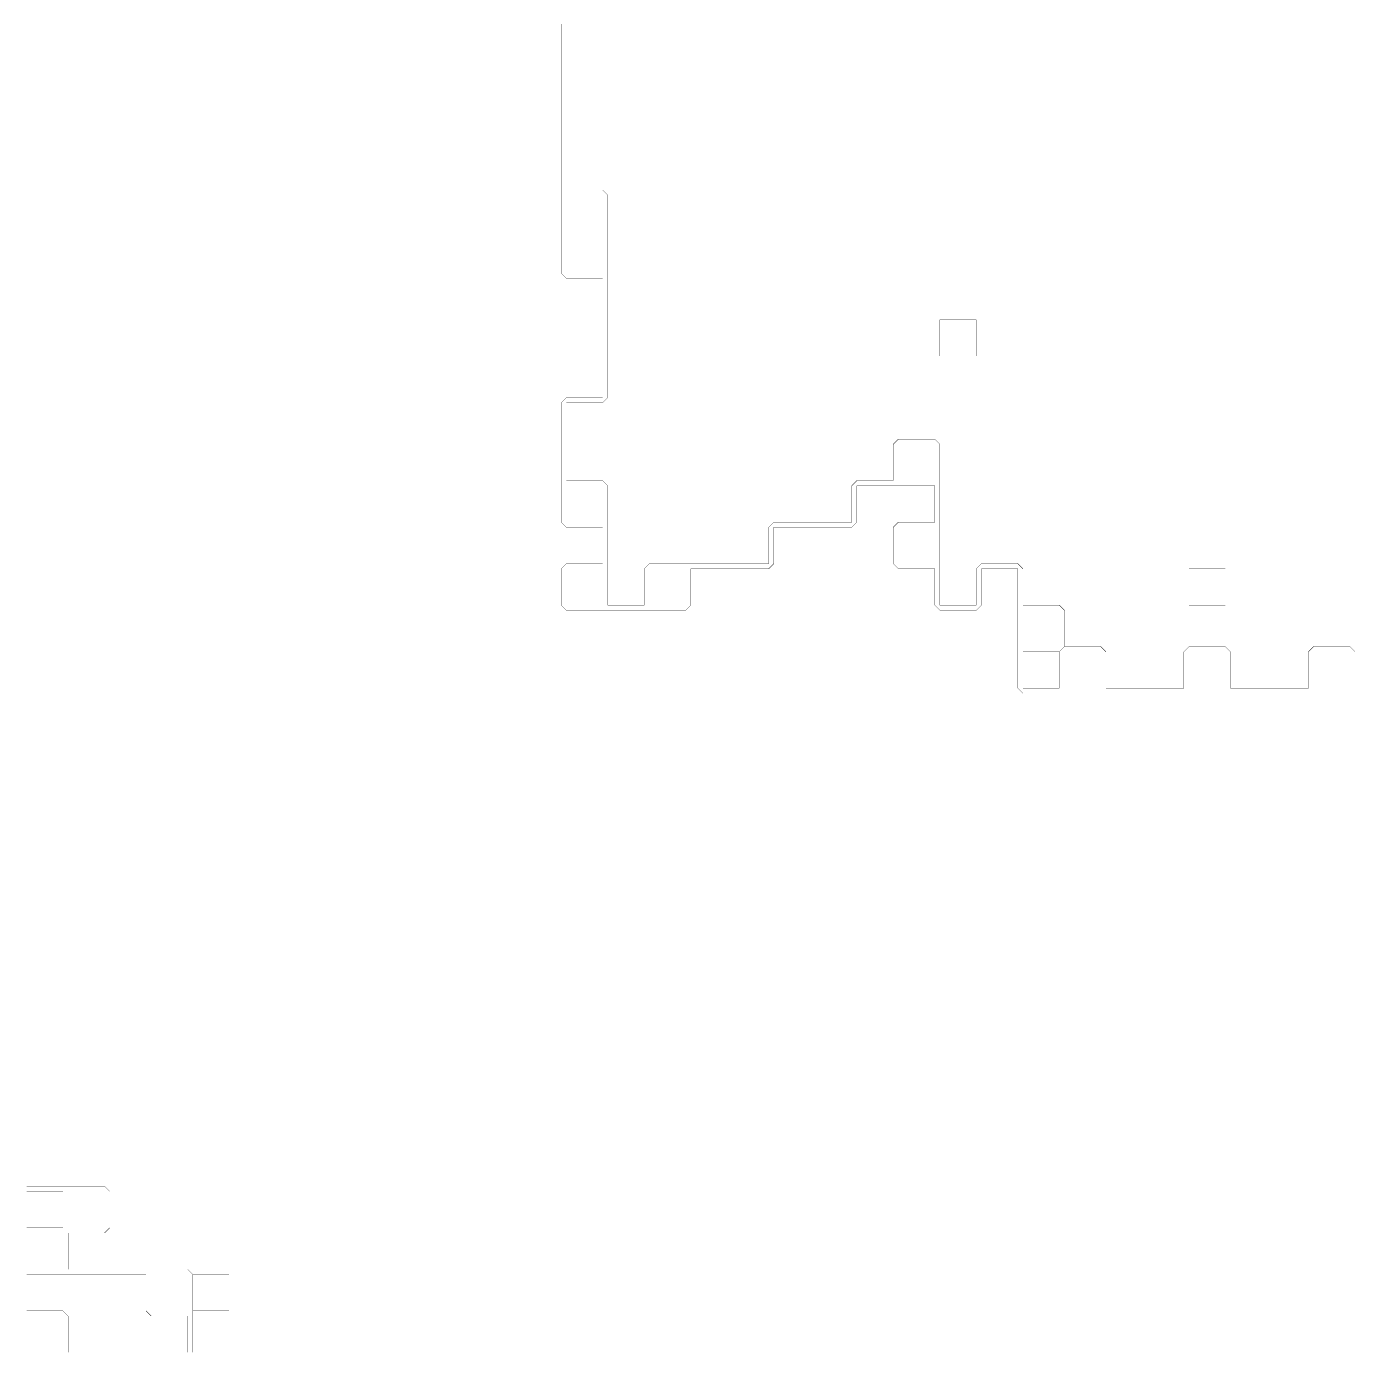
# Model space of a CAD drawing. Header units: metres. Extents: x 0 to 4990, y -4990 to 0.
# Drawn here: x 0 to 2495, y -4990 to -2495 of the extents above; entities that cross this region are included whole.
import ezdxf

# ---------------------------------------------------------------- set-up
doc = ezdxf.new("R2010")
doc.units = ezdxf.units.M
for name, color, linetype in [('conductor', 1, 'Continuous'), ('dielectric', 8, 'Continuous'), ('substrate', 5, 'Continuous')]:
    doc.layers.add(name, color=color, linetype=linetype)

msp = doc.modelspace()

# ---------------------------------------------------------------- linework, layer by layer
at = {"layer": 'conductor', "const_width": 0.5}
msp.add_lwpolyline([(1015.625, -2490.234375), (1015.625, -2500), (1015.625, -2509.765625), (1015.625, -2519.53125), (1015.625, -2529.296875), (1015.625, -2539.0625), (1015.625, -2548.828125), (1015.625, -2558.59375), (1015.625, -2568.359375), (1015.625, -2578.125), (1015.625, -2587.890625), (1015.625, -2597.65625), (1015.625, -2607.421875), (1015.625, -2617.1875), (1015.625, -2626.953125), (1015.625, -2636.71875), (1015.625, -2646.484375), (1015.625, -2656.25), (1015.625, -2666.015625), (1015.625, -2675.78125), (1015.625, -2685.546875), (1015.625, -2695.3125), (1015.625, -2705.078125), (1015.625, -2714.84375), (1015.625, -2724.609375), (1015.625, -2734.375), (1015.625, -2744.140625), (1015.625, -2753.90625), (1015.625, -2763.671875), (1015.625, -2773.4375), (1015.625, -2783.203125), (1015.625, -2792.96875), (1015.625, -2802.734375), (1025.390625, -2802.734375), (1035.15625, -2802.734375), (1044.921875, -2802.734375), (1054.6875, -2802.734375), (1064.453125, -2802.734375), (1074.21875, -2802.734375), (1083.984375, -2802.734375), (1093.75, -2812.5), (1093.75, -2822.265625), (1093.75, -2832.03125), (1093.75, -2841.796875), (1093.75, -2851.5625), (1093.75, -2861.328125), (1093.75, -2871.09375), (1093.75, -2880.859375), (1093.75, -2890.625), (1093.75, -2900.390625), (1093.75, -2910.15625), (1093.75, -2919.921875), (1093.75, -2929.6875), (1093.75, -2939.453125), (1093.75, -2949.21875), (1093.75, -2958.984375), (1093.75, -2968.75), (1093.75, -2978.515625), (1093.75, -2988.28125), (1093.75, -2998.046875), (1093.75, -3007.8125), (1093.75, -3017.578125), (1093.75, -3027.34375), (1093.75, -3037.109375), (1093.75, -3046.875), (1093.75, -3056.640625), (1093.75, -3066.40625), (1093.75, -3076.171875), (1093.75, -3085.9375), (1093.75, -3095.703125), (1093.75, -3105.46875), (1093.75, -3115.234375), (1093.75, -3125), (1093.75, -3134.765625), (1093.75, -3144.53125), (1093.75, -3154.296875), (1093.75, -3164.0625), (1093.75, -3173.828125), (1093.75, -3183.59375), (1093.75, -3193.359375), (1083.984375, -3203.125), (1074.21875, -3203.125), (1064.453125, -3203.125), (1054.6875, -3203.125), (1044.921875, -3203.125), (1035.15625, -3203.125), (1025.390625, -3203.125), (1015.625, -3203.125), (1015.625, -3212.890625), (1015.625, -3222.65625), (1015.625, -3232.421875), (1015.625, -3242.1875), (1015.625, -3251.953125), (1015.625, -3261.71875), (1015.625, -3271.484375), (1015.625, -3281.25), (1015.625, -3291.015625), (1015.625, -3300.78125), (1015.625, -3310.546875), (1015.625, -3320.3125), (1015.625, -3330.078125), (1015.625, -3339.84375), (1015.625, -3349.609375), (1025.390625, -3349.609375), (1035.15625, -3349.609375), (1044.921875, -3349.609375), (1054.6875, -3349.609375), (1064.453125, -3349.609375), (1074.21875, -3349.609375), (1083.984375, -3349.609375), (1093.75, -3359.375), (1093.75, -3369.140625), (1093.75, -3378.90625), (1093.75, -3388.671875), (1093.75, -3398.4375), (1093.75, -3408.203125), (1093.75, -3417.96875), (1093.75, -3427.734375), (1093.75, -3437.5), (1093.75, -3447.265625), (1093.75, -3457.03125), (1093.75, -3466.796875), (1093.75, -3476.5625), (1093.75, -3486.328125), (1093.75, -3496.09375), (1093.75, -3505.859375), (1093.75, -3515.625), (1093.75, -3525.390625), (1093.75, -3535.15625), (1093.75, -3544.921875), (1093.75, -3554.6875), (1093.75, -3564.453125), (1093.75, -3574.21875), (1093.75, -3583.984375), (1103.515625, -3583.984375), (1113.28125, -3583.984375), (1123.046875, -3583.984375), (1132.8125, -3583.984375), (1142.578125, -3583.984375), (1152.34375, -3583.984375), (1162.109375, -3583.984375), (1162.109375, -3574.21875), (1162.109375, -3564.453125), (1162.109375, -3554.6875), (1162.109375, -3544.921875), (1162.109375, -3535.15625), (1162.109375, -3525.390625), (1162.109375, -3515.625), (1171.875, -3505.859375), (1181.640625, -3505.859375), (1191.40625, -3505.859375), (1201.171875, -3505.859375), (1210.9375, -3505.859375), (1220.703125, -3505.859375), (1230.46875, -3505.859375), (1240.234375, -3505.859375), (1250, -3505.859375), (1259.765625, -3505.859375), (1269.53125, -3505.859375), (1279.296875, -3505.859375), (1289.0625, -3505.859375), (1298.828125, -3505.859375), (1308.59375, -3505.859375), (1318.359375, -3505.859375), (1328.125, -3505.859375), (1337.890625, -3505.859375), (1347.65625, -3505.859375), (1357.421875, -3505.859375), (1367.1875, -3505.859375), (1376.953125, -3505.859375), (1386.71875, -3505.859375), (1396.484375, -3505.859375), (1396.484375, -3496.09375), (1396.484375, -3486.328125), (1396.484375, -3476.5625), (1396.484375, -3466.796875), (1396.484375, -3457.03125), (1396.484375, -3447.265625), (1396.484375, -3437.5), (1406.25, -3427.734375), (1416.015625, -3427.734375), (1425.78125, -3427.734375), (1435.546875, -3427.734375), (1445.3125, -3427.734375), (1455.078125, -3427.734375), (1464.84375, -3427.734375), (1474.609375, -3427.734375), (1484.375, -3427.734375), (1494.140625, -3427.734375), (1503.90625, -3427.734375), (1513.671875, -3427.734375), (1523.4375, -3427.734375), (1533.203125, -3427.734375), (1542.96875, -3427.734375), (1552.734375, -3427.734375), (1552.734375, -3417.96875), (1552.734375, -3408.203125), (1552.734375, -3398.4375), (1552.734375, -3388.671875), (1552.734375, -3378.90625), (1552.734375, -3369.140625), (1552.734375, -3359.375), (1562.5, -3349.609375), (1572.265625, -3349.609375), (1582.03125, -3349.609375), (1591.796875, -3349.609375), (1601.5625, -3349.609375), (1611.328125, -3349.609375), (1621.09375, -3349.609375), (1630.859375, -3349.609375), (1630.859375, -3339.84375), (1630.859375, -3330.078125), (1630.859375, -3320.3125), (1630.859375, -3310.546875), (1630.859375, -3300.78125), (1630.859375, -3291.015625), (1630.859375, -3281.25), (1640.625, -3271.484375), (1650.390625, -3271.484375), (1660.15625, -3271.484375), (1669.921875, -3271.484375), (1679.6875, -3271.484375), (1689.453125, -3271.484375), (1699.21875, -3271.484375), (1708.984375, -3271.484375), (1718.75, -3281.25), (1718.75, -3291.015625), (1718.75, -3300.78125), (1718.75, -3310.546875), (1718.75, -3320.3125), (1718.75, -3330.078125), (1718.75, -3339.84375), (1718.75, -3349.609375), (1718.75, -3359.375), (1718.75, -3369.140625), (1718.75, -3378.90625), (1718.75, -3388.671875), (1718.75, -3398.4375), (1718.75, -3408.203125), (1718.75, -3417.96875), (1718.75, -3427.734375), (1718.75, -3437.5), (1718.75, -3447.265625), (1718.75, -3457.03125), (1718.75, -3466.796875), (1718.75, -3476.5625), (1718.75, -3486.328125), (1718.75, -3496.09375), (1718.75, -3505.859375), (1718.75, -3515.625), (1718.75, -3525.390625), (1718.75, -3535.15625), (1718.75, -3544.921875), (1718.75, -3554.6875), (1718.75, -3564.453125), (1718.75, -3574.21875), (1718.75, -3583.984375), (1728.515625, -3583.984375), (1738.28125, -3583.984375), (1748.046875, -3583.984375), (1757.8125, -3583.984375), (1767.578125, -3583.984375), (1777.34375, -3583.984375), (1787.109375, -3583.984375), (1787.109375, -3574.21875), (1787.109375, -3564.453125), (1787.109375, -3554.6875), (1787.109375, -3544.921875), (1787.109375, -3535.15625), (1787.109375, -3525.390625), (1787.109375, -3515.625), (1796.875, -3505.859375), (1806.640625, -3505.859375), (1816.40625, -3505.859375), (1826.171875, -3505.859375), (1835.9375, -3505.859375), (1845.703125, -3505.859375), (1855.46875, -3505.859375), (1865.234375, -3505.859375), (1875, -3515.625), (1875, -3525.390625), (1875, -3535.15625), (1875, -3544.921875), (1875, -3554.6875), (1875, -3564.453125), (1875, -3574.21875), (1875, -3583.984375), (1884.765625, -3583.984375), (1894.53125, -3583.984375), (1904.296875, -3583.984375), (1914.0625, -3583.984375), (1923.828125, -3583.984375), (1933.59375, -3583.984375), (1943.359375, -3583.984375), (1953.125, -3593.75), (1953.125, -3603.515625), (1953.125, -3613.28125), (1953.125, -3623.046875), (1953.125, -3632.8125), (1953.125, -3642.578125), (1953.125, -3652.34375), (1953.125, -3662.109375), (1943.359375, -3671.875), (1933.59375, -3671.875), (1923.828125, -3671.875), (1914.0625, -3671.875), (1904.296875, -3671.875), (1894.53125, -3671.875), (1884.765625, -3671.875), (1875, -3671.875), (1875, -3681.640625), (1875, -3691.40625), (1875, -3701.171875), (1875, -3710.9375), (1875, -3720.703125), (1875, -3730.46875), (1875, -3740.234375), (1884.765625, -3740.234375), (1894.53125, -3740.234375), (1904.296875, -3740.234375), (1914.0625, -3740.234375), (1923.828125, -3740.234375), (1933.59375, -3740.234375), (1943.359375, -3740.234375), (1943.359375, -3730.46875), (1943.359375, -3720.703125), (1943.359375, -3710.9375), (1943.359375, -3701.171875), (1943.359375, -3691.40625), (1943.359375, -3681.640625), (1943.359375, -3671.875), (1953.125, -3662.109375), (1962.890625, -3662.109375), (1972.65625, -3662.109375), (1982.421875, -3662.109375), (1992.1875, -3662.109375), (2001.953125, -3662.109375), (2011.71875, -3662.109375), (2021.484375, -3662.109375), (2031.25, -3671.875), (2031.25, -3681.640625), (2031.25, -3691.40625), (2031.25, -3701.171875), (2031.25, -3710.9375), (2031.25, -3720.703125), (2031.25, -3730.46875), (2031.25, -3740.234375), (2041.015625, -3740.234375), (2050.78125, -3740.234375), (2060.546875, -3740.234375), (2070.3125, -3740.234375), (2080.078125, -3740.234375), (2089.84375, -3740.234375), (2099.609375, -3740.234375), (2109.375, -3740.234375), (2119.140625, -3740.234375), (2128.90625, -3740.234375), (2138.671875, -3740.234375), (2148.4375, -3740.234375), (2158.203125, -3740.234375), (2167.96875, -3740.234375), (2177.734375, -3740.234375), (2177.734375, -3730.46875), (2177.734375, -3720.703125), (2177.734375, -3710.9375), (2177.734375, -3701.171875), (2177.734375, -3691.40625), (2177.734375, -3681.640625), (2177.734375, -3671.875), (2187.5, -3662.109375), (2197.265625, -3662.109375), (2207.03125, -3662.109375), (2216.796875, -3662.109375), (2226.5625, -3662.109375), (2236.328125, -3662.109375), (2246.09375, -3662.109375), (2255.859375, -3662.109375), (2265.625, -3671.875), (2265.625, -3681.640625), (2265.625, -3691.40625), (2265.625, -3701.171875), (2265.625, -3710.9375), (2265.625, -3720.703125), (2265.625, -3730.46875), (2265.625, -3740.234375), (2275.390625, -3740.234375), (2285.15625, -3740.234375), (2294.921875, -3740.234375), (2304.6875, -3740.234375), (2314.453125, -3740.234375), (2324.21875, -3740.234375), (2333.984375, -3740.234375), (2343.75, -3740.234375), (2353.515625, -3740.234375), (2363.28125, -3740.234375), (2373.046875, -3740.234375), (2382.8125, -3740.234375), (2392.578125, -3740.234375), (2402.34375, -3740.234375), (2412.109375, -3740.234375), (2412.109375, -3730.46875), (2412.109375, -3720.703125), (2412.109375, -3710.9375), (2412.109375, -3701.171875), (2412.109375, -3691.40625), (2412.109375, -3681.640625), (2412.109375, -3671.875), (2421.875, -3662.109375), (2431.640625, -3662.109375), (2441.40625, -3662.109375), (2451.171875, -3662.109375), (2460.9375, -3662.109375), (2470.703125, -3662.109375), (2480.46875, -3662.109375), (2490.234375, -3662.109375), (2500, -3671.875)], dxfattribs=at)
for points in [[(0, -4687.5), (0, -4697.265625), (0, -4707.03125), (0, -4716.796875), (0, -4726.5625), (0, -4736.328125), (0, -4746.09375), (0, -4755.859375), (9.765625, -4755.859375), (19.53125, -4755.859375), (29.296875, -4755.859375), (39.0625, -4755.859375), (48.828125, -4755.859375), (58.59375, -4755.859375), (68.359375, -4755.859375), (68.359375, -4746.09375), (68.359375, -4736.328125), (68.359375, -4726.5625), (68.359375, -4716.796875), (68.359375, -4707.03125), (68.359375, -4697.265625), (68.359375, -4687.5), (58.59375, -4687.5), (48.828125, -4687.5), (39.0625, -4687.5), (29.296875, -4687.5), (19.53125, -4687.5), (9.765625, -4687.5)], [(0, -4843.75), (0, -4853.515625), (0, -4863.28125), (0, -4873.046875), (0, -4882.8125), (0, -4892.578125), (0, -4902.34375), (0, -4912.109375), (9.765625, -4912.109375), (19.53125, -4912.109375), (29.296875, -4912.109375), (39.0625, -4912.109375), (48.828125, -4912.109375), (58.59375, -4912.109375), (68.359375, -4912.109375), (78.125, -4921.875), (78.125, -4931.640625), (78.125, -4941.40625), (78.125, -4951.171875), (78.125, -4960.9375), (78.125, -4970.703125), (78.125, -4980.46875), (78.125, -4990.234375), (87.890625, -4990.234375), (97.65625, -4990.234375), (107.421875, -4990.234375), (117.1875, -4990.234375), (126.953125, -4990.234375), (136.71875, -4990.234375), (146.484375, -4990.234375), (156.25, -4990.234375), (166.015625, -4990.234375), (175.78125, -4990.234375), (185.546875, -4990.234375), (195.3125, -4990.234375), (205.078125, -4990.234375), (214.84375, -4990.234375), (224.609375, -4990.234375), (234.375, -4990.234375), (244.140625, -4990.234375), (253.90625, -4990.234375), (263.671875, -4990.234375), (273.4375, -4990.234375), (283.203125, -4990.234375), (292.96875, -4990.234375), (302.734375, -4990.234375), (302.734375, -4980.46875), (302.734375, -4970.703125), (302.734375, -4960.9375), (302.734375, -4951.171875), (302.734375, -4941.40625), (302.734375, -4931.640625), (302.734375, -4921.875), (292.96875, -4921.875), (283.203125, -4921.875), (273.4375, -4921.875), (263.671875, -4921.875), (253.90625, -4921.875), (244.140625, -4921.875), (234.375, -4921.875), (224.609375, -4912.109375), (224.609375, -4902.34375), (224.609375, -4892.578125), (224.609375, -4882.8125), (224.609375, -4873.046875), (224.609375, -4863.28125), (224.609375, -4853.515625), (224.609375, -4843.75), (214.84375, -4843.75), (205.078125, -4843.75), (195.3125, -4843.75), (185.546875, -4843.75), (175.78125, -4843.75), (166.015625, -4843.75), (156.25, -4843.75), (146.484375, -4843.75), (136.71875, -4843.75), (126.953125, -4843.75), (117.1875, -4843.75), (107.421875, -4843.75), (97.65625, -4843.75), (87.890625, -4843.75), (78.125, -4843.75), (68.359375, -4843.75), (58.59375, -4843.75), (48.828125, -4843.75), (39.0625, -4843.75), (29.296875, -4843.75), (19.53125, -4843.75), (9.765625, -4843.75)]]:
    msp.add_lwpolyline(points, close=True, dxfattribs=at)
at = {"layer": 'dielectric', "const_width": 0.5}
msp.add_lwpolyline([(312.5, -4843.75), (312.5, -4853.515625), (312.5, -4863.28125), (312.5, -4873.046875), (312.5, -4882.8125), (312.5, -4892.578125), (312.5, -4902.34375), (312.5, -4912.109375), (322.265625, -4912.109375), (332.03125, -4912.109375), (341.796875, -4912.109375), (351.5625, -4912.109375), (361.328125, -4912.109375), (371.09375, -4912.109375), (380.859375, -4912.109375), (380.859375, -4902.34375), (380.859375, -4892.578125), (380.859375, -4882.8125), (380.859375, -4873.046875), (380.859375, -4863.28125), (380.859375, -4853.515625), (380.859375, -4843.75), (371.09375, -4843.75), (361.328125, -4843.75), (351.5625, -4843.75), (341.796875, -4843.75), (332.03125, -4843.75), (322.265625, -4843.75)], close=True, dxfattribs=at)
at = {"layer": 'substrate', "const_width": 0.5}
for points in [[(0, -2490.234375), (0, -2500), (0, -2509.765625), (0, -2519.53125), (0, -2529.296875), (0, -2539.0625), (0, -2548.828125), (0, -2558.59375), (0, -2568.359375), (0, -2578.125), (0, -2587.890625), (0, -2597.65625), (0, -2607.421875), (0, -2617.1875), (0, -2626.953125), (0, -2636.71875), (0, -2646.484375), (0, -2656.25), (0, -2666.015625), (0, -2675.78125), (0, -2685.546875), (0, -2695.3125), (0, -2705.078125), (0, -2714.84375), (0, -2724.609375), (0, -2734.375), (0, -2744.140625), (0, -2753.90625), (0, -2763.671875), (0, -2773.4375), (0, -2783.203125), (0, -2792.96875), (0, -2802.734375), (0, -2812.5), (0, -2822.265625), (0, -2832.03125), (0, -2841.796875), (0, -2851.5625), (0, -2861.328125), (0, -2871.09375), (0, -2880.859375), (0, -2890.625), (0, -2900.390625), (0, -2910.15625), (0, -2919.921875), (0, -2929.6875), (0, -2939.453125), (0, -2949.21875), (0, -2958.984375), (0, -2968.75), (0, -2978.515625), (0, -2988.28125), (0, -2998.046875), (0, -3007.8125), (0, -3017.578125), (0, -3027.34375), (0, -3037.109375), (0, -3046.875), (0, -3056.640625), (0, -3066.40625), (0, -3076.171875), (0, -3085.9375), (0, -3095.703125), (0, -3105.46875), (0, -3115.234375), (0, -3125), (0, -3134.765625), (0, -3144.53125), (0, -3154.296875), (0, -3164.0625), (0, -3173.828125), (0, -3183.59375), (0, -3193.359375), (0, -3203.125), (0, -3212.890625), (0, -3222.65625), (0, -3232.421875), (0, -3242.1875), (0, -3251.953125), (0, -3261.71875), (0, -3271.484375), (0, -3281.25), (0, -3291.015625), (0, -3300.78125), (0, -3310.546875), (0, -3320.3125), (0, -3330.078125), (0, -3339.84375), (0, -3349.609375), (0, -3359.375), (0, -3369.140625), (0, -3378.90625), (0, -3388.671875), (0, -3398.4375), (0, -3408.203125), (0, -3417.96875), (0, -3427.734375), (0, -3437.5), (0, -3447.265625), (0, -3457.03125), (0, -3466.796875), (0, -3476.5625), (0, -3486.328125), (0, -3496.09375), (0, -3505.859375), (0, -3515.625), (0, -3525.390625), (0, -3535.15625), (0, -3544.921875), (0, -3554.6875), (0, -3564.453125), (0, -3574.21875), (0, -3583.984375), (0, -3593.75), (0, -3603.515625), (0, -3613.28125), (0, -3623.046875), (0, -3632.8125), (0, -3642.578125), (0, -3652.34375), (0, -3662.109375), (0, -3671.875), (0, -3681.640625), (0, -3691.40625), (0, -3701.171875), (0, -3710.9375), (0, -3720.703125), (0, -3730.46875), (0, -3740.234375), (0, -3750), (0, -3759.765625), (0, -3769.53125), (0, -3779.296875), (0, -3789.0625), (0, -3798.828125), (0, -3808.59375), (0, -3818.359375), (0, -3828.125), (0, -3837.890625), (0, -3847.65625), (0, -3857.421875), (0, -3867.1875), (0, -3876.953125), (0, -3886.71875), (0, -3896.484375), (0, -3906.25), (0, -3916.015625), (0, -3925.78125), (0, -3935.546875), (0, -3945.3125), (0, -3955.078125), (0, -3964.84375), (0, -3974.609375), (0, -3984.375), (0, -3994.140625), (0, -4003.90625), (0, -4013.671875), (0, -4023.4375), (0, -4033.203125), (0, -4042.96875), (0, -4052.734375), (0, -4062.5), (0, -4072.265625), (0, -4082.03125), (0, -4091.796875), (0, -4101.5625), (0, -4111.328125), (0, -4121.09375), (0, -4130.859375), (0, -4140.625), (0, -4150.390625), (0, -4160.15625), (0, -4169.921875), (0, -4179.6875), (0, -4189.453125), (0, -4199.21875), (0, -4208.984375), (0, -4218.75), (0, -4228.515625), (0, -4238.28125), (0, -4248.046875), (0, -4257.8125), (0, -4267.578125), (0, -4277.34375), (0, -4287.109375), (0, -4296.875), (0, -4306.640625), (0, -4316.40625), (0, -4326.171875), (0, -4335.9375), (0, -4345.703125), (0, -4355.46875), (0, -4365.234375), (0, -4375), (0, -4384.765625), (0, -4394.53125), (0, -4404.296875), (0, -4414.0625), (0, -4423.828125), (0, -4433.59375), (0, -4443.359375), (0, -4453.125), (0, -4462.890625), (0, -4472.65625), (0, -4482.421875), (0, -4492.1875), (0, -4501.953125), (0, -4511.71875), (0, -4521.484375), (0, -4531.25), (0, -4541.015625), (0, -4550.78125), (0, -4560.546875), (0, -4570.3125), (0, -4580.078125), (0, -4589.84375), (0, -4599.609375), (0, -4609.375), (0, -4619.140625), (0, -4628.90625), (0, -4638.671875), (0, -4648.4375), (0, -4658.203125), (0, -4667.96875), (0, -4677.734375), (9.765625, -4677.734375), (19.53125, -4677.734375), (29.296875, -4677.734375), (39.0625, -4677.734375), (48.828125, -4677.734375), (58.59375, -4677.734375), (68.359375, -4677.734375), (78.125, -4677.734375), (87.890625, -4677.734375), (97.65625, -4677.734375), (107.421875, -4677.734375), (117.1875, -4677.734375), (126.953125, -4677.734375), (136.71875, -4677.734375), (146.484375, -4677.734375), (156.25, -4687.5), (156.25, -4697.265625), (156.25, -4707.03125), (156.25, -4716.796875), (156.25, -4726.5625), (156.25, -4736.328125), (156.25, -4746.09375), (156.25, -4755.859375), (146.484375, -4765.625), (136.71875, -4765.625), (126.953125, -4765.625), (117.1875, -4765.625), (107.421875, -4765.625), (97.65625, -4765.625), (87.890625, -4765.625), (78.125, -4765.625), (78.125, -4775.390625), (78.125, -4785.15625), (78.125, -4794.921875), (78.125, -4804.6875), (78.125, -4814.453125), (78.125, -4824.21875), (78.125, -4833.984375), (87.890625, -4833.984375), (97.65625, -4833.984375), (107.421875, -4833.984375), (117.1875, -4833.984375), (126.953125, -4833.984375), (136.71875, -4833.984375), (146.484375, -4833.984375), (156.25, -4833.984375), (166.015625, -4833.984375), (175.78125, -4833.984375), (185.546875, -4833.984375), (195.3125, -4833.984375), (205.078125, -4833.984375), (214.84375, -4833.984375), (224.609375, -4833.984375), (234.375, -4833.984375), (244.140625, -4833.984375), (253.90625, -4833.984375), (263.671875, -4833.984375), (273.4375, -4833.984375), (283.203125, -4833.984375), (292.96875, -4833.984375), (302.734375, -4833.984375), (312.5, -4843.75), (312.5, -4853.515625), (312.5, -4863.28125), (312.5, -4873.046875), (312.5, -4882.8125), (312.5, -4892.578125), (312.5, -4902.34375), (312.5, -4912.109375), (312.5, -4921.875), (312.5, -4931.640625), (312.5, -4941.40625), (312.5, -4951.171875), (312.5, -4960.9375), (312.5, -4970.703125), (312.5, -4980.46875), (312.5, -4990.234375), (322.265625, -4990.234375), (332.03125, -4990.234375), (341.796875, -4990.234375), (351.5625, -4990.234375), (361.328125, -4990.234375), (371.09375, -4990.234375), (380.859375, -4990.234375), (390.625, -4990.234375), (400.390625, -4990.234375), (410.15625, -4990.234375), (419.921875, -4990.234375), (429.6875, -4990.234375), (439.453125, -4990.234375), (449.21875, -4990.234375), (458.984375, -4990.234375), (468.75, -4990.234375), (478.515625, -4990.234375), (488.28125, -4990.234375), (498.046875, -4990.234375), (507.8125, -4990.234375), (517.578125, -4990.234375), (527.34375, -4990.234375), (537.109375, -4990.234375), (546.875, -4990.234375), (556.640625, -4990.234375), (566.40625, -4990.234375), (576.171875, -4990.234375), (585.9375, -4990.234375), (595.703125, -4990.234375), (605.46875, -4990.234375), (615.234375, -4990.234375), (625, -4990.234375), (634.765625, -4990.234375), (644.53125, -4990.234375), (654.296875, -4990.234375), (664.0625, -4990.234375), (673.828125, -4990.234375), (683.59375, -4990.234375), (693.359375, -4990.234375), (703.125, -4990.234375), (712.890625, -4990.234375), (722.65625, -4990.234375), (732.421875, -4990.234375), (742.1875, -4990.234375), (751.953125, -4990.234375), (761.71875, -4990.234375), (771.484375, -4990.234375), (781.25, -4990.234375), (791.015625, -4990.234375), (800.78125, -4990.234375), (810.546875, -4990.234375), (820.3125, -4990.234375), (830.078125, -4990.234375), (839.84375, -4990.234375), (849.609375, -4990.234375), (859.375, -4990.234375), (869.140625, -4990.234375), (878.90625, -4990.234375), (888.671875, -4990.234375), (898.4375, -4990.234375), (908.203125, -4990.234375), (917.96875, -4990.234375), (927.734375, -4990.234375), (937.5, -4990.234375), (947.265625, -4990.234375), (957.03125, -4990.234375), (966.796875, -4990.234375), (976.5625, -4990.234375), (986.328125, -4990.234375), (996.09375, -4990.234375), (1005.859375, -4990.234375), (1015.625, -4990.234375), (1025.390625, -4990.234375), (1035.15625, -4990.234375), (1044.921875, -4990.234375), (1054.6875, -4990.234375), (1064.453125, -4990.234375), (1074.21875, -4990.234375), (1083.984375, -4990.234375), (1093.75, -4990.234375), (1103.515625, -4990.234375), (1113.28125, -4990.234375), (1123.046875, -4990.234375), (1132.8125, -4990.234375), (1142.578125, -4990.234375), (1152.34375, -4990.234375), (1162.109375, -4990.234375), (1171.875, -4990.234375), (1181.640625, -4990.234375), (1191.40625, -4990.234375), (1201.171875, -4990.234375), (1210.9375, -4990.234375), (1220.703125, -4990.234375), (1230.46875, -4990.234375), (1240.234375, -4990.234375), (1250, -4990.234375), (1259.765625, -4990.234375), (1269.53125, -4990.234375), (1279.296875, -4990.234375), (1289.0625, -4990.234375), (1298.828125, -4990.234375), (1308.59375, -4990.234375), (1318.359375, -4990.234375), (1328.125, -4990.234375), (1337.890625, -4990.234375), (1347.65625, -4990.234375), (1357.421875, -4990.234375), (1367.1875, -4990.234375), (1376.953125, -4990.234375), (1386.71875, -4990.234375), (1396.484375, -4990.234375), (1406.25, -4990.234375), (1416.015625, -4990.234375), (1425.78125, -4990.234375), (1435.546875, -4990.234375), (1445.3125, -4990.234375), (1455.078125, -4990.234375), (1464.84375, -4990.234375), (1474.609375, -4990.234375), (1484.375, -4990.234375), (1494.140625, -4990.234375), (1503.90625, -4990.234375), (1513.671875, -4990.234375), (1523.4375, -4990.234375), (1533.203125, -4990.234375), (1542.96875, -4990.234375), (1552.734375, -4990.234375), (1562.5, -4990.234375), (1572.265625, -4990.234375), (1582.03125, -4990.234375), (1591.796875, -4990.234375), (1601.5625, -4990.234375), (1611.328125, -4990.234375), (1621.09375, -4990.234375), (1630.859375, -4990.234375), (1640.625, -4990.234375), (1650.390625, -4990.234375), (1660.15625, -4990.234375), (1669.921875, -4990.234375), (1679.6875, -4990.234375), (1689.453125, -4990.234375), (1699.21875, -4990.234375), (1708.984375, -4990.234375), (1718.75, -4990.234375), (1728.515625, -4990.234375), (1738.28125, -4990.234375), (1748.046875, -4990.234375), (1757.8125, -4990.234375), (1767.578125, -4990.234375), (1777.34375, -4990.234375), (1787.109375, -4990.234375), (1796.875, -4990.234375), (1806.640625, -4990.234375), (1816.40625, -4990.234375), (1826.171875, -4990.234375), (1835.9375, -4990.234375), (1845.703125, -4990.234375), (1855.46875, -4990.234375), (1865.234375, -4990.234375), (1875, -4990.234375), (1884.765625, -4990.234375), (1894.53125, -4990.234375), (1904.296875, -4990.234375), (1914.0625, -4990.234375), (1923.828125, -4990.234375), (1933.59375, -4990.234375), (1943.359375, -4990.234375), (1953.125, -4990.234375), (1962.890625, -4990.234375), (1972.65625, -4990.234375), (1982.421875, -4990.234375), (1992.1875, -4990.234375), (2001.953125, -4990.234375), (2011.71875, -4990.234375), (2021.484375, -4990.234375), (2031.25, -4990.234375), (2041.015625, -4990.234375), (2050.78125, -4990.234375), (2060.546875, -4990.234375), (2070.3125, -4990.234375), (2080.078125, -4990.234375), (2089.84375, -4990.234375), (2099.609375, -4990.234375), (2109.375, -4990.234375), (2119.140625, -4990.234375), (2128.90625, -4990.234375), (2138.671875, -4990.234375), (2148.4375, -4990.234375), (2158.203125, -4990.234375), (2167.96875, -4990.234375), (2177.734375, -4990.234375), (2187.5, -4990.234375), (2197.265625, -4990.234375), (2207.03125, -4990.234375), (2216.796875, -4990.234375), (2226.5625, -4990.234375), (2236.328125, -4990.234375), (2246.09375, -4990.234375), (2255.859375, -4990.234375), (2265.625, -4990.234375), (2275.390625, -4990.234375), (2285.15625, -4990.234375), (2294.921875, -4990.234375), (2304.6875, -4990.234375), (2314.453125, -4990.234375), (2324.21875, -4990.234375), (2333.984375, -4990.234375), (2343.75, -4990.234375), (2353.515625, -4990.234375), (2363.28125, -4990.234375), (2373.046875, -4990.234375), (2382.8125, -4990.234375), (2392.578125, -4990.234375), (2402.34375, -4990.234375), (2412.109375, -4990.234375), (2421.875, -4990.234375), (2431.640625, -4990.234375), (2441.40625, -4990.234375), (2451.171875, -4990.234375), (2460.9375, -4990.234375), (2470.703125, -4990.234375), (2480.46875, -4990.234375), (2490.234375, -4990.234375), (2500, -4990.234375)], [(2500, -3750), (2490.234375, -3750), (2480.46875, -3750), (2470.703125, -3750), (2460.9375, -3750), (2451.171875, -3750), (2441.40625, -3750), (2431.640625, -3750), (2421.875, -3750), (2412.109375, -3750), (2402.34375, -3750), (2392.578125, -3750), (2382.8125, -3750), (2373.046875, -3750), (2363.28125, -3750), (2353.515625, -3750), (2343.75, -3750), (2333.984375, -3750), (2324.21875, -3750), (2314.453125, -3750), (2304.6875, -3750), (2294.921875, -3750), (2285.15625, -3750), (2275.390625, -3750), (2265.625, -3750), (2255.859375, -3750), (2246.09375, -3750), (2236.328125, -3750), (2226.5625, -3750), (2216.796875, -3750), (2207.03125, -3750), (2197.265625, -3750), (2187.5, -3750), (2177.734375, -3750), (2167.96875, -3750), (2158.203125, -3750), (2148.4375, -3750), (2138.671875, -3750), (2128.90625, -3750), (2119.140625, -3750), (2109.375, -3750), (2099.609375, -3750), (2089.84375, -3750), (2080.078125, -3750), (2070.3125, -3750), (2060.546875, -3750), (2050.78125, -3750), (2041.015625, -3750), (2031.25, -3750), (2021.484375, -3750), (2011.71875, -3750), (2001.953125, -3750), (1992.1875, -3750), (1982.421875, -3750), (1972.65625, -3750), (1962.890625, -3750), (1953.125, -3750), (1943.359375, -3750), (1933.59375, -3750), (1923.828125, -3750), (1914.0625, -3750), (1904.296875, -3750), (1894.53125, -3750), (1884.765625, -3750), (1875, -3750), (1865.234375, -3740.234375), (1865.234375, -3730.46875), (1865.234375, -3720.703125), (1865.234375, -3710.9375), (1865.234375, -3701.171875), (1865.234375, -3691.40625), (1865.234375, -3681.640625), (1865.234375, -3671.875), (1865.234375, -3662.109375), (1865.234375, -3652.34375), (1865.234375, -3642.578125), (1865.234375, -3632.8125), (1865.234375, -3623.046875), (1865.234375, -3613.28125), (1865.234375, -3603.515625), (1865.234375, -3593.75), (1865.234375, -3583.984375), (1865.234375, -3574.21875), (1865.234375, -3564.453125), (1865.234375, -3554.6875), (1865.234375, -3544.921875), (1865.234375, -3535.15625), (1865.234375, -3525.390625), (1865.234375, -3515.625), (1855.46875, -3515.625), (1845.703125, -3515.625), (1835.9375, -3515.625), (1826.171875, -3515.625), (1816.40625, -3515.625), (1806.640625, -3515.625), (1796.875, -3515.625), (1796.875, -3525.390625), (1796.875, -3535.15625), (1796.875, -3544.921875), (1796.875, -3554.6875), (1796.875, -3564.453125), (1796.875, -3574.21875), (1796.875, -3583.984375), (1787.109375, -3593.75), (1777.34375, -3593.75), (1767.578125, -3593.75), (1757.8125, -3593.75), (1748.046875, -3593.75), (1738.28125, -3593.75), (1728.515625, -3593.75), (1718.75, -3593.75), (1708.984375, -3583.984375), (1708.984375, -3574.21875), (1708.984375, -3564.453125), (1708.984375, -3554.6875), (1708.984375, -3544.921875), (1708.984375, -3535.15625), (1708.984375, -3525.390625), (1708.984375, -3515.625), (1699.21875, -3515.625), (1689.453125, -3515.625), (1679.6875, -3515.625), (1669.921875, -3515.625), (1660.15625, -3515.625), (1650.390625, -3515.625), (1640.625, -3515.625), (1630.859375, -3505.859375), (1630.859375, -3496.09375), (1630.859375, -3486.328125), (1630.859375, -3476.5625), (1630.859375, -3466.796875), (1630.859375, -3457.03125), (1630.859375, -3447.265625), (1630.859375, -3437.5), (1640.625, -3427.734375), (1650.390625, -3427.734375), (1660.15625, -3427.734375), (1669.921875, -3427.734375), (1679.6875, -3427.734375), (1689.453125, -3427.734375), (1699.21875, -3427.734375), (1708.984375, -3427.734375), (1708.984375, -3417.96875), (1708.984375, -3408.203125), (1708.984375, -3398.4375), (1708.984375, -3388.671875), (1708.984375, -3378.90625), (1708.984375, -3369.140625), (1708.984375, -3359.375), (1699.21875, -3359.375), (1689.453125, -3359.375), (1679.6875, -3359.375), (1669.921875, -3359.375), (1660.15625, -3359.375), (1650.390625, -3359.375), (1640.625, -3359.375), (1630.859375, -3359.375), (1621.09375, -3359.375), (1611.328125, -3359.375), (1601.5625, -3359.375), (1591.796875, -3359.375), (1582.03125, -3359.375), (1572.265625, -3359.375), (1562.5, -3359.375), (1562.5, -3369.140625), (1562.5, -3378.90625), (1562.5, -3388.671875), (1562.5, -3398.4375), (1562.5, -3408.203125), (1562.5, -3417.96875), (1562.5, -3427.734375), (1552.734375, -3437.5), (1542.96875, -3437.5), (1533.203125, -3437.5), (1523.4375, -3437.5), (1513.671875, -3437.5), (1503.90625, -3437.5), (1494.140625, -3437.5), (1484.375, -3437.5), (1474.609375, -3437.5), (1464.84375, -3437.5), (1455.078125, -3437.5), (1445.3125, -3437.5), (1435.546875, -3437.5), (1425.78125, -3437.5), (1416.015625, -3437.5), (1406.25, -3437.5), (1406.25, -3447.265625), (1406.25, -3457.03125), (1406.25, -3466.796875), (1406.25, -3476.5625), (1406.25, -3486.328125), (1406.25, -3496.09375), (1406.25, -3505.859375), (1396.484375, -3515.625), (1386.71875, -3515.625), (1376.953125, -3515.625), (1367.1875, -3515.625), (1357.421875, -3515.625), (1347.65625, -3515.625), (1337.890625, -3515.625), (1328.125, -3515.625), (1318.359375, -3515.625), (1308.59375, -3515.625), (1298.828125, -3515.625), (1289.0625, -3515.625), (1279.296875, -3515.625), (1269.53125, -3515.625), (1259.765625, -3515.625), (1250, -3515.625), (1250, -3525.390625), (1250, -3535.15625), (1250, -3544.921875), (1250, -3554.6875), (1250, -3564.453125), (1250, -3574.21875), (1250, -3583.984375), (1240.234375, -3593.75), (1230.46875, -3593.75), (1220.703125, -3593.75), (1210.9375, -3593.75), (1201.171875, -3593.75), (1191.40625, -3593.75), (1181.640625, -3593.75), (1171.875, -3593.75), (1162.109375, -3593.75), (1152.34375, -3593.75), (1142.578125, -3593.75), (1132.8125, -3593.75), (1123.046875, -3593.75), (1113.28125, -3593.75), (1103.515625, -3593.75), (1093.75, -3593.75), (1083.984375, -3593.75), (1074.21875, -3593.75), (1064.453125, -3593.75), (1054.6875, -3593.75), (1044.921875, -3593.75), (1035.15625, -3593.75), (1025.390625, -3593.75), (1015.625, -3593.75), (1005.859375, -3583.984375), (1005.859375, -3574.21875), (1005.859375, -3564.453125), (1005.859375, -3554.6875), (1005.859375, -3544.921875), (1005.859375, -3535.15625), (1005.859375, -3525.390625), (1005.859375, -3515.625), (1015.625, -3505.859375), (1025.390625, -3505.859375), (1035.15625, -3505.859375), (1044.921875, -3505.859375), (1054.6875, -3505.859375), (1064.453125, -3505.859375), (1074.21875, -3505.859375), (1083.984375, -3505.859375), (1083.984375, -3496.09375), (1083.984375, -3486.328125), (1083.984375, -3476.5625), (1083.984375, -3466.796875), (1083.984375, -3457.03125), (1083.984375, -3447.265625), (1083.984375, -3437.5), (1074.21875, -3437.5), (1064.453125, -3437.5), (1054.6875, -3437.5), (1044.921875, -3437.5), (1035.15625, -3437.5), (1025.390625, -3437.5), (1015.625, -3437.5), (1005.859375, -3427.734375), (1005.859375, -3417.96875), (1005.859375, -3408.203125), (1005.859375, -3398.4375), (1005.859375, -3388.671875), (1005.859375, -3378.90625), (1005.859375, -3369.140625), (1005.859375, -3359.375), (1005.859375, -3349.609375), (1005.859375, -3339.84375), (1005.859375, -3330.078125), (1005.859375, -3320.3125), (1005.859375, -3310.546875), (1005.859375, -3300.78125), (1005.859375, -3291.015625), (1005.859375, -3281.25), (1005.859375, -3271.484375), (1005.859375, -3261.71875), (1005.859375, -3251.953125), (1005.859375, -3242.1875), (1005.859375, -3232.421875), (1005.859375, -3222.65625), (1005.859375, -3212.890625), (1005.859375, -3203.125), (1015.625, -3193.359375), (1025.390625, -3193.359375), (1035.15625, -3193.359375), (1044.921875, -3193.359375), (1054.6875, -3193.359375), (1064.453125, -3193.359375), (1074.21875, -3193.359375), (1083.984375, -3193.359375), (1083.984375, -3183.59375), (1083.984375, -3173.828125), (1083.984375, -3164.0625), (1083.984375, -3154.296875), (1083.984375, -3144.53125), (1083.984375, -3134.765625), (1083.984375, -3125), (1083.984375, -3115.234375), (1083.984375, -3105.46875), (1083.984375, -3095.703125), (1083.984375, -3085.9375), (1083.984375, -3076.171875), (1083.984375, -3066.40625), (1083.984375, -3056.640625), (1083.984375, -3046.875), (1083.984375, -3037.109375), (1083.984375, -3027.34375), (1083.984375, -3017.578125), (1083.984375, -3007.8125), (1083.984375, -2998.046875), (1083.984375, -2988.28125), (1083.984375, -2978.515625), (1083.984375, -2968.75), (1074.21875, -2968.75), (1064.453125, -2968.75), (1054.6875, -2968.75), (1044.921875, -2968.75), (1035.15625, -2968.75), (1025.390625, -2968.75), (1015.625, -2968.75), (1005.859375, -2958.984375), (1005.859375, -2949.21875), (1005.859375, -2939.453125), (1005.859375, -2929.6875), (1005.859375, -2919.921875), (1005.859375, -2910.15625), (1005.859375, -2900.390625), (1005.859375, -2890.625), (1005.859375, -2880.859375), (1005.859375, -2871.09375), (1005.859375, -2861.328125), (1005.859375, -2851.5625), (1005.859375, -2841.796875), (1005.859375, -2832.03125), (1005.859375, -2822.265625), (1005.859375, -2812.5), (1005.859375, -2802.734375), (1005.859375, -2792.96875), (1005.859375, -2783.203125), (1005.859375, -2773.4375), (1005.859375, -2763.671875), (1005.859375, -2753.90625), (1005.859375, -2744.140625), (1005.859375, -2734.375), (1005.859375, -2724.609375), (1005.859375, -2714.84375), (1005.859375, -2705.078125), (1005.859375, -2695.3125), (1005.859375, -2685.546875), (1005.859375, -2675.78125), (1005.859375, -2666.015625), (1005.859375, -2656.25), (1005.859375, -2646.484375), (1005.859375, -2636.71875), (1005.859375, -2626.953125), (1005.859375, -2617.1875), (1005.859375, -2607.421875), (1005.859375, -2597.65625), (1005.859375, -2587.890625), (1005.859375, -2578.125), (1005.859375, -2568.359375), (1005.859375, -2558.59375), (1005.859375, -2548.828125), (1005.859375, -2539.0625), (1005.859375, -2529.296875), (1005.859375, -2519.53125), (1005.859375, -2509.765625), (1005.859375, -2500), (1005.859375, -2490.234375)]]:
    msp.add_lwpolyline(points, dxfattribs=at)
for points in [[(2187.5, -2890.625), (2187.5, -2900.390625), (2187.5, -2910.15625), (2187.5, -2919.921875), (2187.5, -2929.6875), (2187.5, -2939.453125), (2187.5, -2949.21875), (2187.5, -2958.984375), (2197.265625, -2958.984375), (2207.03125, -2958.984375), (2216.796875, -2958.984375), (2226.5625, -2958.984375), (2236.328125, -2958.984375), (2246.09375, -2958.984375), (2255.859375, -2958.984375), (2255.859375, -2949.21875), (2255.859375, -2939.453125), (2255.859375, -2929.6875), (2255.859375, -2919.921875), (2255.859375, -2910.15625), (2255.859375, -2900.390625), (2255.859375, -2890.625), (2246.09375, -2890.625), (2236.328125, -2890.625), (2226.5625, -2890.625), (2216.796875, -2890.625), (2207.03125, -2890.625), (2197.265625, -2890.625)], [(1718.75, -3046.875), (1718.75, -3056.640625), (1718.75, -3066.40625), (1718.75, -3076.171875), (1718.75, -3085.9375), (1718.75, -3095.703125), (1718.75, -3105.46875), (1718.75, -3115.234375), (1728.515625, -3115.234375), (1738.28125, -3115.234375), (1748.046875, -3115.234375), (1757.8125, -3115.234375), (1767.578125, -3115.234375), (1777.34375, -3115.234375), (1787.109375, -3115.234375), (1787.109375, -3105.46875), (1787.109375, -3095.703125), (1787.109375, -3085.9375), (1787.109375, -3076.171875), (1787.109375, -3066.40625), (1787.109375, -3056.640625), (1787.109375, -3046.875), (1777.34375, -3046.875), (1767.578125, -3046.875), (1757.8125, -3046.875), (1748.046875, -3046.875), (1738.28125, -3046.875), (1728.515625, -3046.875)], [(2187.5, -3515.625), (2187.5, -3525.390625), (2187.5, -3535.15625), (2187.5, -3544.921875), (2187.5, -3554.6875), (2187.5, -3564.453125), (2187.5, -3574.21875), (2187.5, -3583.984375), (2197.265625, -3583.984375), (2207.03125, -3583.984375), (2216.796875, -3583.984375), (2226.5625, -3583.984375), (2236.328125, -3583.984375), (2246.09375, -3583.984375), (2255.859375, -3583.984375), (2255.859375, -3574.21875), (2255.859375, -3564.453125), (2255.859375, -3554.6875), (2255.859375, -3544.921875), (2255.859375, -3535.15625), (2255.859375, -3525.390625), (2255.859375, -3515.625), (2246.09375, -3515.625), (2236.328125, -3515.625), (2226.5625, -3515.625), (2216.796875, -3515.625), (2207.03125, -3515.625), (2197.265625, -3515.625)], [(0, -4921.875), (0, -4931.640625), (0, -4941.40625), (0, -4951.171875), (0, -4960.9375), (0, -4970.703125), (0, -4980.46875), (0, -4990.234375), (9.765625, -4990.234375), (19.53125, -4990.234375), (29.296875, -4990.234375), (39.0625, -4990.234375), (48.828125, -4990.234375), (58.59375, -4990.234375), (68.359375, -4990.234375), (68.359375, -4980.46875), (68.359375, -4970.703125), (68.359375, -4960.9375), (68.359375, -4951.171875), (68.359375, -4941.40625), (68.359375, -4931.640625), (68.359375, -4921.875), (58.59375, -4921.875), (48.828125, -4921.875), (39.0625, -4921.875), (29.296875, -4921.875), (19.53125, -4921.875), (9.765625, -4921.875)]]:
    msp.add_lwpolyline(points, close=True, dxfattribs=at)

doc.saveas('drawing.dxf')
